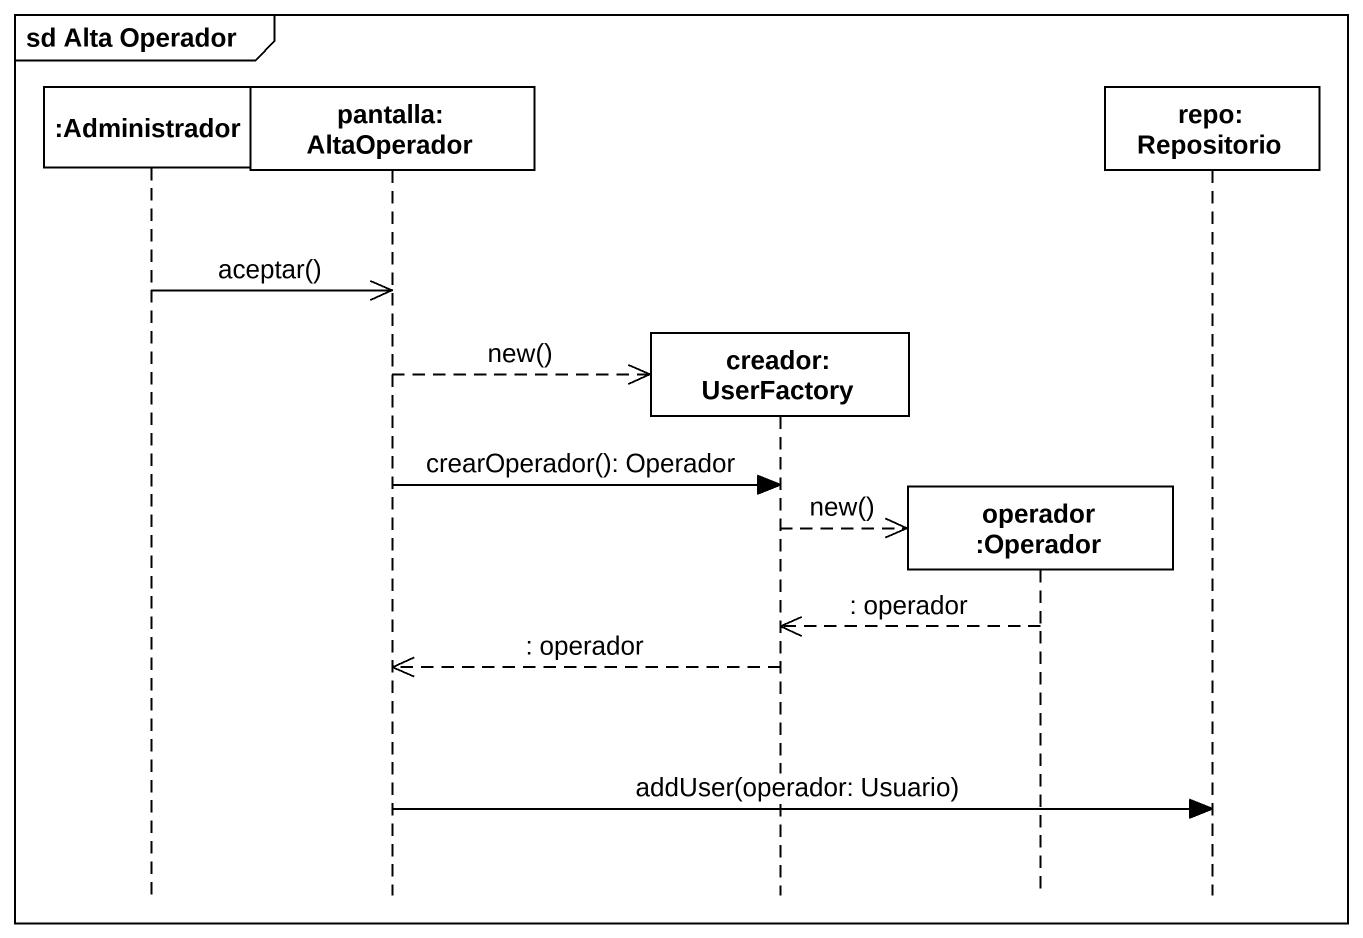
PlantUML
@startuml
mainframe sd Alta Operador
hide footbox
participant ":Administrador" as Administrador
participant "pantalla: AltaOperador" as pantalla_AltaOperador
participant "creador: UserFactory" as creador_UserFactory
participant "operador :Operador" as operador_Operador
participant "repo: Repositorio" as repo_Repositorio

Administrador ->> pantalla_AltaOperador : aceptar()
pantalla_AltaOperador -->> creador_UserFactory ** : new()
pantalla_AltaOperador -> creador_UserFactory : crearOperador(): Operador
creador_UserFactory -->> operador_Operador ** : new()
operador_Operador -->> creador_UserFactory : : operador
creador_UserFactory -->> pantalla_AltaOperador : : operador
pantalla_AltaOperador -> repo_Repositorio : addUser(operador: Usuario)
@enduml
